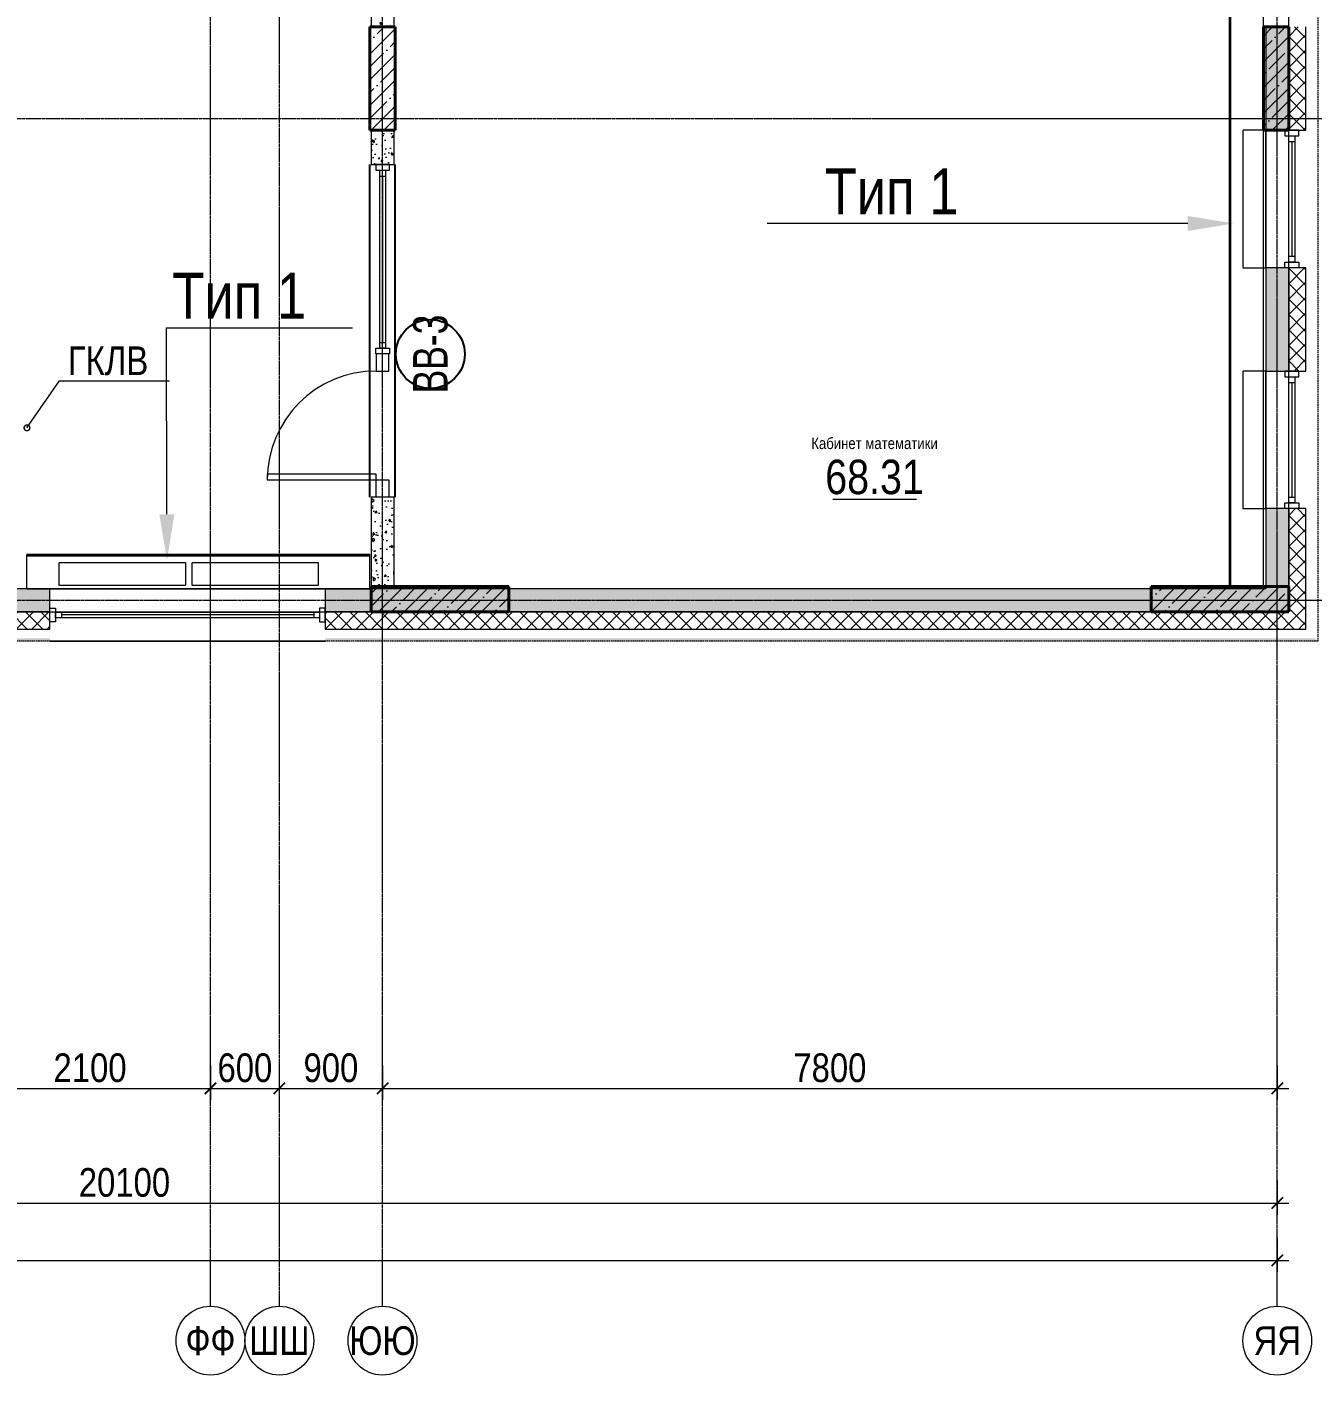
# Model space of a CAD drawing. Header units: millimetres. Extents: x -65509 to 912790, y 446 to 713294.
# Drawn here: x 245895 to 257098, y 120520 to 132275 of the extents above; entities that cross this region are included whole.
import ezdxf
from ezdxf import colors
from ezdxf.entities.mleader import LeaderData, LeaderLine
from ezdxf.enums import TextEntityAlignment as Align
from ezdxf.math import Vec2, Vec3

# ---------------------------------------------------------------- set-up
doc = ezdxf.new("R2010")
doc.units = ezdxf.units.MM
for name, pattern in [('CENTER2', [28.575, 19.05, -3.175, 3.175, -3.175]), ('DASHED', [19.05, 12.7, -6.35]), ('HIDDEN2', [4.7625, 3.175, -1.5875])]:
    doc.linetypes.add(name, pattern=pattern)
doc.layers.get('Defpoints').update_dxf_attribs({"color": 250})
for name, color, linetype, lineweight in [('A-AREA', 250, 'Continuous', 15), ('A-Wall_Материал_Газоблок_Контур', 250, 'Continuous', 0), ('АР_Витраж', 250, 'Continuous', 13), ('АР_Витраж марка', 250, 'Continuous', 9), ('АР_Двери_витраж', 250, 'Continuous', 9), ('АР_Колонны', 250, 'Continuous', 30), ('АР_Окна', 250, 'Continuous', 5), ('АР_площадь пом', 250, 'Continuous', 5), ('АР_Стены ЖБ', 250, 'Continuous', 35), ('АР_Стены ПЕНОблок', 250, 'Continuous', 20), ('АР_Утеплитель', 250, 'Continuous', 0), ('АР_Штриховка', 250, 'Continuous', 0), ('КМ_Фахверки', 250, 'Continuous', 25), ('Размеры зашивки ГКЛ', 250, 'Continuous', 0), ('РД_Оси_100', 250, 'Continuous', 0), ('РД_Оси_размер', 250, 'Continuous', 0), ('РД_проем_инж перемыч_фахверк', 250, 'Continuous', 18)]:
    doc.layers.add(name, color=color, linetype=linetype, lineweight=lineweight)
doc.layers.add('АР_Делит', color=250, linetype='Continuous', lineweight=0, plot=False)
doc.layers.add('РД_Проем', color=250, linetype='Continuous', lineweight=0, plot=False)
doc.layers.add('АР_Отопительные приборы', color=1, linetype='HIDDEN2', lineweight=0, true_color=0xff0000)
doc.layers.add('Зашивка радиаторов тип 1 (фанера и МДФ)', color=7, linetype='Continuous', lineweight=0, true_color=0x000085)
doc.layers.add('РД_Витраж_вн', color=250, linetype='Continuous')
doc.styles.add('Arial_09', font='ARIALN.TTF', dxfattribs={"width": 0.9})
doc.styles.add('style1', font='ARIALN.TTF')
doc.styles.add('ккк', font='isocpeur.ttf', dxfattribs={"width": 0.85, "oblique": 15})
doc.dimstyles.new('Dim100_ареал', dxfattribs={"dimscale": 100, "dimtxt": 2.5, "dimasz": 1, "dimexe": 1, "dimexo": 1, "dimgap": 0.5, "dimtad": 1, "dimzin": 12, "dimdsep": 46, "dimtxsty": 'style1', "dimblk": 'ARCHTICK', "dimcen": 1, "dimdle": 1, "dimclrd": 256, "dimclre": 256, "dimaunit": 1, "dimadec": 0, "dimazin": 3, "dimtfac": 1, "dimtmove": 1, "dimatfit": 3, "dimldrblk": 'OPEN30', "dimfxl": 4, "dimfxlon": 1, "dimtolj": 1, "dimtzin": 0, "dimlwd": 9, "dimlwe": 9, "dimarcsym": 0})
pattern_1 = [(45, (142195.16, 127275.07), (-112.2532, 112.2532), []), (45, (142307.41, 127275.07), (-112.2532, 112.2532), [198.4375, -39.6875, 0, -39.6875])]

# ---------------------------------------------------------------- blocks, each defined once
blk = doc.blocks.new('A-iden')
at = {"linetype": 'Continuous', "lineweight": 5}
blk.add_circle((0, -4), 3, dxfattribs=at)
at = {"color": 0, "linetype": 'Continuous', "lineweight": 20, "style": 'ккк', "width": 0.85}
blk.add_attdef('ID', text='', height=8, dxfattribs=at).set_placement((0.31, -3.85), align=Align.MIDDLE_CENTER)
blk = doc.blocks.new('_ArchTick')
at = {"color": 0, "linetype": 'ByBlock', "const_width": 0.15}
blk.add_lwpolyline([(-0.5, -0.5), (0.5, 0.5)], dxfattribs=at)
blk = doc.blocks.new('*D329')
at = {"layer": 'Defpoints', "color": 0, "transparency": 16777216}
for p in [(103200, -3255), (105300, -3255), (105300, -4255)]:
    blk.add_point(p, dxfattribs=at)
at = {"layer": 'РД_Оси_размер', "color": 0, "lineweight": 5, "transparency": 16777216}
for p, q in [((103200, -4055), (103200, -4355)), ((105300, -4055), (105300, -4355)), ((103100, -4255), (105400, -4255))]:
    blk.add_line(p, q, dxfattribs=at)
at = {"layer": 'РД_Оси_размер', "color": 0, "lineweight": 5, "transparency": 16777216, "xscale": 100, "yscale": 100, "zscale": 100, "rotation": 180}
blk.add_blockref('_ArchTick', (103200, -4255), dxfattribs=at)
at = {"layer": 'РД_Оси_размер', "color": 0, "lineweight": 5, "transparency": 16777216, "xscale": 100, "yscale": 100, "zscale": 100}
blk.add_blockref('_ArchTick', (105300, -4255), dxfattribs=at)
at = {"layer": 'РД_Оси_размер', "color": 0, "transparency": 16777216, "insert": (104250, -4077), "char_height": 250, "attachment_point": 5, "style": 'style1'}
blk.add_mtext('\\A1;2100', dxfattribs=at)
blk = doc.blocks.new('_Open30')
at = {"color": 0, "linetype": 'ByBlock', "lineweight": -2}
for p, q in [((-1, 0.27), (0, 0)), ((0, 0), (-1, -0.27)), ((0, 0), (-1, 0))]:
    blk.add_line(p, q, dxfattribs=at)
blk = doc.blocks.new('*D330')
at = {"layer": 'Defpoints', "color": 0, "transparency": 16777216}
for p in [(105300, -3255), (105900, -3255), (105900, -4255)]:
    blk.add_point(p, dxfattribs=at)
at = {"layer": 'РД_Оси_размер', "color": 0, "lineweight": 5, "transparency": 16777216}
for p, q in [((105300, -4055), (105300, -4355)), ((105900, -4055), (105900, -4355)), ((105200, -4255), (106000, -4255))]:
    blk.add_line(p, q, dxfattribs=at)
at = {"layer": 'РД_Оси_размер', "color": 0, "lineweight": 5, "transparency": 16777216, "xscale": 100, "yscale": 100, "zscale": 100, "rotation": 180}
blk.add_blockref('_ArchTick', (105300, -4255), dxfattribs=at)
at = {"layer": 'РД_Оси_размер', "color": 0, "lineweight": 5, "transparency": 16777216, "xscale": 100, "yscale": 100, "zscale": 100}
blk.add_blockref('_ArchTick', (105900, -4255), dxfattribs=at)
at = {"layer": 'РД_Оси_размер', "color": 0, "transparency": 16777216, "insert": (105600, -4077), "char_height": 250, "attachment_point": 5, "style": 'style1'}
blk.add_mtext('\\A1;600', dxfattribs=at)
blk = doc.blocks.new('*D331')
at = {"layer": 'Defpoints', "color": 0, "transparency": 16777216}
for p in [(105900, -3255), (106800, -3255), (106800, -4255)]:
    blk.add_point(p, dxfattribs=at)
at = {"layer": 'РД_Оси_размер', "color": 0, "lineweight": 5, "transparency": 16777216}
for p, q in [((105900, -4055), (105900, -4355)), ((106800, -4055), (106800, -4355)), ((105800, -4255), (106900, -4255))]:
    blk.add_line(p, q, dxfattribs=at)
at = {"layer": 'РД_Оси_размер', "color": 0, "lineweight": 5, "transparency": 16777216, "xscale": 100, "yscale": 100, "zscale": 100, "rotation": 180}
blk.add_blockref('_ArchTick', (105900, -4255), dxfattribs=at)
at = {"layer": 'РД_Оси_размер', "color": 0, "lineweight": 5, "transparency": 16777216, "xscale": 100, "yscale": 100, "zscale": 100}
blk.add_blockref('_ArchTick', (106800, -4255), dxfattribs=at)
at = {"layer": 'РД_Оси_размер', "color": 0, "transparency": 16777216, "insert": (106350, -4077), "char_height": 250, "attachment_point": 5, "style": 'style1'}
blk.add_mtext('\\A1;900', dxfattribs=at)
blk = doc.blocks.new('*D332')
at = {"layer": 'Defpoints', "color": 0, "transparency": 16777216}
for p in [(106800, -3255), (114600, -3255), (114600, -4255)]:
    blk.add_point(p, dxfattribs=at)
at = {"layer": 'РД_Оси_размер', "color": 0, "lineweight": 5, "transparency": 16777216}
for p, q in [((106800, -4055), (106800, -4355)), ((114600, -4055), (114600, -4355)), ((106700, -4255), (114700, -4255))]:
    blk.add_line(p, q, dxfattribs=at)
at = {"layer": 'РД_Оси_размер', "color": 0, "lineweight": 5, "transparency": 16777216, "xscale": 100, "yscale": 100, "zscale": 100, "rotation": 180}
blk.add_blockref('_ArchTick', (106800, -4255), dxfattribs=at)
at = {"layer": 'РД_Оси_размер', "color": 0, "lineweight": 5, "transparency": 16777216, "xscale": 100, "yscale": 100, "zscale": 100}
blk.add_blockref('_ArchTick', (114600, -4255), dxfattribs=at)
at = {"layer": 'РД_Оси_размер', "color": 0, "transparency": 16777216, "insert": (110700, -4077), "char_height": 250, "attachment_point": 5, "style": 'style1'}
blk.add_mtext('\\A1;7800', dxfattribs=at)
blk = doc.blocks.new('*D204')
at = {"layer": 'Defpoints', "color": 0, "transparency": 16777216}
for p in [(0, -3255), (114600, -3255), (114600, -5755)]:
    blk.add_point(p, dxfattribs=at)
at = {"layer": 'РД_Оси_размер', "color": 0, "lineweight": 5, "transparency": 16777216}
for p, q in [((0, -5555), (0, -5855)), ((114600, -5555), (114600, -5855)), ((-100, -5755), (114700, -5755))]:
    blk.add_line(p, q, dxfattribs=at)
at = {"layer": 'РД_Оси_размер', "color": 0, "lineweight": 5, "transparency": 16777216, "xscale": 100, "yscale": 100, "zscale": 100, "rotation": 180}
blk.add_blockref('_ArchTick', (0, -5755), dxfattribs=at)
at = {"layer": 'РД_Оси_размер', "color": 0, "lineweight": 5, "transparency": 16777216, "xscale": 100, "yscale": 100, "zscale": 100}
blk.add_blockref('_ArchTick', (114600, -5755), dxfattribs=at)
at = {"layer": 'РД_Оси_размер', "color": 0, "transparency": 16777216, "insert": (57300, -5577), "char_height": 250, "attachment_point": 5, "style": 'style1'}
blk.add_mtext('\\A1;114600', dxfattribs=at)
blk = doc.blocks.new('*D242')
at = {"layer": 'Defpoints', "color": 0, "transparency": 16777216}
for p in [(94500, -3255), (114600, -3255), (114600, -5255)]:
    blk.add_point(p, dxfattribs=at)
at = {"layer": 'РД_Оси_размер', "color": 0, "lineweight": 5, "transparency": 16777216}
for p, q in [((94500, -5055), (94500, -5355)), ((114600, -5055), (114600, -5355)), ((94400, -5255), (114700, -5255))]:
    blk.add_line(p, q, dxfattribs=at)
at = {"layer": 'РД_Оси_размер', "color": 0, "lineweight": 5, "transparency": 16777216, "xscale": 100, "yscale": 100, "zscale": 100, "rotation": 180}
blk.add_blockref('_ArchTick', (94500, -5255), dxfattribs=at)
at = {"layer": 'РД_Оси_размер', "color": 0, "lineweight": 5, "transparency": 16777216, "xscale": 100, "yscale": 100, "zscale": 100}
blk.add_blockref('_ArchTick', (114600, -5255), dxfattribs=at)
at = {"layer": 'РД_Оси_размер', "color": 0, "transparency": 16777216, "insert": (104550, -5077), "char_height": 250, "attachment_point": 5, "style": 'style1'}
blk.add_mtext('\\A1;20100', dxfattribs=at)
blk = doc.blocks.new('_DotSmall')
at = {"color": 0, "linetype": 'ByBlock', "const_width": 0.5}
blk.add_lwpolyline([(-0.0625, 0, 1), (0.0625, 0, 1)], format="xyb", close=True, dxfattribs=at)
blk = doc.blocks.new('MOK-МаркаПомещения1')
at = {"layer": 'A-AREA', "color": 0}
blk.add_line((-3.65, -1.94), (3.65, -1.94), dxfattribs=at)
at = {"layer": 'A-AREA', "color": 0, "style": 'style1'}
blk.add_attdef('АР-ПОМЕЩЕНИЕ:ПЛОЩАДЬ', text='', height=3, dxfattribs=at).set_placement((0, 0), align=Align.MIDDLE)
at = {"layer": 'Defpoints', "style": 'style1', "flags": 8}
blk.add_attdef('АР-ПОМЕЩЕНИЕ:НАИМЕНОВАНИЕ', text='', height=1, dxfattribs=at).set_placement((0, 2.96), align=Align.MIDDLE)
blk = doc.blocks.new('МаркаВитража1')
at = {"layer": 'Defpoints'}
blk.add_circle((0, 0), 3, dxfattribs=at)
at = {"color": 0, "linetype": 'ByBlock', "lineweight": -2, "style": 'Arial_09', "width": 0.9}
blk.add_attdef('АР-ОКНО:НАИМЕНОВАНИЕ', text='', height=3, dxfattribs=at).set_placement((0, 0), align=Align.MIDDLE)
blk = doc.blocks.new('СОШ_2200_АР_ОСИ_М100_28.05.24')
at = {"layer": 'АР_Делит', "color": 5, "linetype": 'DASHED'}
blk.add_lwpolyline([(114955, 135155), (114955, -355), (93595.036, -355), (93595.036, 13855), (94145, 13855), (94145, 68320), (66055, 68320), (66055, 13857.73), (83455, 13857.73), (83455, -355), (45245, -355), (45245, 13145), (44695, 13145), (44695, 26755), (45245, 26755), (45245, 68320), (20455, 68320), (20455, 26755), (27955, 26755), (27955, 13145), (-355, 13145), (-355, 100855), (37145, 100855), (37145, 129155)], dxfattribs=at)
at = {"layer": 'РД_Оси_100', "linetype": 'CENTER2'}
for p, q in [((114600, -6155), (114600, 139938.679)), ((119910, 4200), (94200, 4200)), ((119910, 0), (94200, 0))]:
    blk.add_line(p, q, dxfattribs=at)
for points in [[(105300, -6155), (105300, 139938.679)], [(105900, 139938.679), (105900, -6155)], [(106800, -6155), (106800, 139938.679)]]:
    blk.add_lwpolyline(points, dxfattribs=at)
at = {"layer": 'РД_Оси_100', "color": 0}
ref = blk.add_blockref('A-iden', (105300, -6054.999), dxfattribs=dict(at, xscale=100, yscale=100, zscale=100))
ref.add_attrib('ID', 'ФФ', dxfattribs={"layer": '0', "linetype": 'Continuous', "height": 250, "style": 'style1'}).set_placement((105300, -6454.999), align=Align.MIDDLE)
ref = blk.add_blockref('A-iden', (105900.734, -6054.999), dxfattribs=dict(at, xscale=100, yscale=100, zscale=100))
ref.add_attrib('ID', 'ШШ', dxfattribs={"layer": '0', "linetype": 'Continuous', "height": 250, "style": 'style1'}).set_placement((105900.734, -6454.999), align=Align.MIDDLE)
ref = blk.add_blockref('A-iden', (106799.266, -6054.999), dxfattribs=dict(at, xscale=100, yscale=100, zscale=100))
ref.add_attrib('ID', 'ЮЮ', dxfattribs={"layer": '0', "linetype": 'Continuous', "height": 250, "style": 'style1'}).set_placement((106799.266, -6454.999), align=Align.MIDDLE)
ref = blk.add_blockref('A-iden', (114600, -6054.999), dxfattribs=dict(at, xscale=100, yscale=100, zscale=100))
ref.add_attrib('ID', 'ЯЯ', dxfattribs={"layer": '0', "linetype": 'Continuous', "height": 250, "style": 'style1'}).set_placement((114600, -6454.999), align=Align.MIDDLE)
at = {"layer": 'РД_Оси_размер'}
for base, p1, p2, picture, middle in [((114600, -5755), (0, -3255), (114600, -3255), '*D204', (57300, -5577.357)), ((114600, -5255), (94500, -3255), (114600, -3255), '*D242', (104550, -5077.357)), ((105300, -4255), (103200, -3255), (105300, -3255), '*D329', (104250, -4077.357)), ((105900, -4255), (105300, -3255), (105900, -3255), '*D330', (105600, -4077.357)), ((106800, -4255), (105900, -3255), (106800, -3255), '*D331', (106350, -4077.357)), ((114600, -4255), (106800, -3255), (114600, -3255), '*D332', (110700, -4077.357))]:
    dim = blk.add_linear_dim(base=base, p1=p1, p2=p2, dimstyle='Dim100_ареал', dxfattribs=at)
    dim.commit()
    dim.dimension.update_dxf_attribs({"geometry": picture, "text_midpoint": middle})

msp = doc.modelspace()

# ---------------------------------------------------------------- hatches: boundary and pattern name
at = {"layer": 'АР_Штриховка', "linetype": 'Continuous', "lineweight": 0}
h = msp.add_hatch(dxfattribs=at)
h.set_pattern_fill('AR-CONC', color=256, angle=-360, style=0)
h.set_pattern_definition([(50, (142195.16, 127275.07), (182.18467, -15.93909), [19.05, -209.55]), (355, (142195.16, 127275.07), (-35.24342, 191.05685), [15.24, -167.64058]), (100.45144, (142210.34, 127273.74), (146.94125, 175.11775), [16.19, -178.09024]), (46.1842, (142195.16, 127325.87), (271.07904, -42.04233), [28.575, -314.325]), (96.63556, (142217.75, 127322.37), (237.40413, 247.4261), [24.285, -267.1356]), (351.18415, (142195.16, 127325.87), (237.40413, 247.4261), [22.85997, -251.45973]), (21, (142220.56, 127313.17), (151.6144, -102.2652), [19.05, -209.55]), (326, (142220.56, 127313.17), (61.80203, 184.18797), [15.24, -167.64]), (71.45145, (142233.2, 127304.65), (213.41642, 81.92277), [16.19, -178.08994]), (37.5, (142195.16, 127275.07), (3.088603, 84.55504), [0, -165.608, 0, -170.18, 0, -168.275]), (7.5, (142195.16, 127275.07), (66.81966, 100.180575), [0, -97.028, 0, -161.798, 0, -64.135]), (327.5, (142138.515, 127275.07), (135.590595, -5.728744), [0, -63.5, 0, -198.12, 0, -262.89]), (317.5, (142113.12, 127275.07), (148.12918, 25.42649), [0, -82.55, 0, -131.572, 0, -186.69])])
h.paths.add_polyline_path([(256895.157, 164375.073), (256695.157, 164375.073), (256695.157, 163575.073), (256895.157, 163575.073)], flags=0)
h.paths.add_polyline_path([(256895.157, 160275.073), (256695.157, 160275.073), (256695.157, 159375.073), (256895.157, 159375.073)], flags=0)
h.paths.add_polyline_path([(256895.157, 158175.073), (256695.157, 158175.073), (256695.157, 157275.073), (256895.157, 157275.073)], flags=0)
h.paths.add_polyline_path([(256895.157, 156075.073), (256695.157, 156075.073), (256695.157, 154275.073), (256895.157, 154275.073)], flags=0)
h.paths.add_polyline_path([(256895.157, 150975.073), (256695.157, 150975.073), (256695.157, 150075.073), (256895.157, 150075.073)], flags=0)
h.paths.add_polyline_path([(256895.157, 148875.073), (256695.157, 148875.073), (256695.157, 147975.073), (256895.157, 147975.073)], flags=0)
h.paths.add_polyline_path([(256895.157, 146775.073), (256695.157, 146775.073), (256695.157, 144975.073), (256895.157, 144975.073)], flags=0)
h.paths.add_polyline_path([(256895.157, 141675.073), (256695.157, 141675.073), (256695.157, 140775.073), (256895.157, 140775.073)], flags=0)
h.paths.add_polyline_path([(256895.157, 139575.073), (256695.157, 139575.073), (256695.157, 138675.073), (256895.157, 138675.073)], flags=0)
h.paths.add_polyline_path([(256895.157, 137475.073), (256695.157, 137475.073), (256695.157, 135575.073), (256895.157, 135575.073)], flags=0)
h.paths.add_polyline_path([(256895.157, 132275.073), (256695.157, 132275.073), (256695.157, 131375.073), (256895.157, 131375.073)], flags=0)
h.paths.add_polyline_path([(256895.157, 130175.073), (256695.157, 130175.073), (256695.157, 129275.073), (256895.157, 129275.073)], flags=0)
h.paths.add_polyline_path([(256895.157, 128075.073), (256695.157, 128075.073), (256695.157, 127375.073), (256895.157, 127175.073)], flags=0)
h = msp.add_hatch(dxfattribs=at)
h.set_pattern_fill('ANSI37', color=256, scale=30, angle=-360, style=0)
h.set_pattern_definition([(45, (142195.16, 127275.07), (-67.35192, 67.35192), []), (135, (142195.16, 127275.07), (-67.35192, -67.35192), [])])
h.paths.add_polyline_path([(257045.157, 164375.073), (256895.157, 164375.073), (256895.157, 163575.073), (257045.157, 163575.073)], flags=0)
h.paths.add_polyline_path([(257045.157, 160275.073), (256895.157, 160275.073), (256895.157, 159375.073), (257045.157, 159375.073)], flags=0)
h.paths.add_polyline_path([(257045.157, 158175.073), (256895.157, 158175.073), (256895.157, 157275.073), (257045.157, 157275.073)], flags=0)
h.paths.add_polyline_path([(257045.157, 156075.073), (256895.157, 156075.073), (256895.157, 154275.073), (257045.157, 154275.073)], flags=0)
h.paths.add_polyline_path([(257045.157, 150975.073), (256895.157, 150975.073), (256895.157, 150075.073), (257045.157, 150075.073)], flags=0)
h.paths.add_polyline_path([(257045.157, 148875.073), (256895.157, 148875.073), (256895.157, 147975.073), (257045.157, 147975.073)], flags=0)
h.paths.add_polyline_path([(257045.157, 146775.073), (256895.157, 146775.073), (256895.157, 144975.073), (257045.157, 144975.073)], flags=0)
h.paths.add_polyline_path([(257045.157, 141675.073), (256895.157, 141675.073), (256895.157, 140775.073), (257045.157, 140775.073)], flags=0)
h.paths.add_polyline_path([(257045.157, 139575.073), (256895.157, 139575.073), (256895.157, 138675.073), (257045.157, 138675.073)], flags=0)
h.paths.add_polyline_path([(257045.157, 137475.073), (256895.157, 137475.073), (256895.157, 135575.073), (257045.157, 135575.073)], flags=0)
h.paths.add_polyline_path([(257045.157, 132275.073), (256895.157, 132275.073), (256895.157, 131375.073), (257045.157, 131375.073)], flags=0)
h.paths.add_polyline_path([(257045.157, 130175.073), (256895.157, 130175.073), (256895.157, 129275.073), (257045.157, 129275.073)], flags=0)
h.paths.add_polyline_path([(257045.157, 128075.073), (256895.157, 128075.073), (256895.157, 127175.073), (257045.157, 127025.073)], flags=0)
h = msp.add_hatch(dxfattribs=at)
h.set_pattern_fill('AR-CONC', color=256, angle=-315, style=0)
h.set_pattern_definition([(95, (142195.16, 127275.07), (140.09465, 117.55338), [19.05, -209.55]), (40, (142195.16, 127275.07), (-160.01845, 110.17673), [15.24, -167.6406]), (145.45144, (142206.83, 127284.87), (-19.9238, 227.7301), [16.19, -178.09024]), (91.1842, (142159.24, 127311), (221.41024, 161.9534), [28.575, -314.325]), (141.63556, (142177.7, 127324.5), (-7.0866, 342.82676), [24.285, -267.1356]), (36.18415, (142159.24, 127311), (-7.0866, 342.8268), [22.86, -251.4597]), (66, (142186.18, 127319.97), (179.51998, 34.89515), [19.05, -209.55]), (11, (142186.18, 127319.97), (-86.53993, 173.9412), [15.24, -167.64]), (116.45145, (142201.14, 127322.88), (92.98005, 208.83634), [16.19, -178.08994]), (82.5, (142195.16, 127275.07), (-57.60547, 61.973414), [0, -165.608, 0, -170.18, 0, -168.275]), (52.5, (142195.16, 127275.07), (-23.58973, 118.087), [0, -97.028, 0, -161.798, 0, -64.135]), (12.5, (142155.105, 127235.02), (99.927863, 91.826196), [0, -63.5, 0, -198.12, 0, -262.89]), (2.5, (142137.14, 127217.06), (86.7639, 122.72239), [0, -82.55, 0, -131.572, 0, -186.69])])
h.paths.add_polyline_path([(249095.157, 135975.073), (248895.157, 135975.073), (248895.157, 132275.073), (249095.157, 132275.073)], flags=0)
at = {"layer": 'АР_Штриховка', "linetype": 'Continuous', "lineweight": 5}
h = msp.add_hatch(dxfattribs=at)
h.set_pattern_fill('ANSI35', color=256, scale=25, style=0)
h.set_pattern_definition(pattern_1)
h.paths.add_polyline_path([(249105.157, 132275.073), (248885.157, 132275.073), (248885.157, 131375.073), (249105.157, 131375.073)], flags=0)
h = msp.add_hatch(dxfattribs=at)
h.set_pattern_fill('ANSI35', color=256, scale=25, style=0)
h.set_pattern_definition(pattern_1)
h.paths.add_polyline_path([(256895.157, 132275.073), (256675.157, 132275.073), (256675.157, 131375.073), (256895.157, 131375.073)], flags=0)
at = {"layer": 'АР_Штриховка', "linetype": 'Continuous', "lineweight": 0}
h = msp.add_hatch(dxfattribs=at)
h.set_pattern_fill('AR-CONC', color=256, angle=-315, style=0)
h.set_pattern_definition([(95, (142195.16, 127275.07), (140.09465, 117.55338), [19.05, -209.55]), (40, (142195.16, 127275.07), (-160.01845, 110.17673), [15.24, -167.6406]), (145.45144, (142206.83, 127284.87), (-19.9238, 227.7301), [16.19, -178.09024]), (91.1842, (142159.24, 127311), (221.41024, 161.9534), [28.575, -314.325]), (141.63556, (142177.7, 127324.5), (-7.0866, 342.82676), [24.285, -267.1356]), (36.18415, (142159.24, 127311), (-7.0866, 342.8268), [22.86, -251.4597]), (66, (142186.18, 127319.97), (179.51998, 34.89515), [19.05, -209.55]), (11, (142186.18, 127319.97), (-86.53993, 173.9412), [15.24, -167.64]), (116.45145, (142201.14, 127322.88), (92.98005, 208.83634), [16.19, -178.08994]), (82.5, (142195.16, 127275.07), (-57.60547, 61.973414), [0, -165.608, 0, -170.18, 0, -168.275]), (52.5, (142195.16, 127275.07), (-23.58973, 118.087), [0, -97.028, 0, -161.798, 0, -64.135]), (12.5, (142155.105, 127235.02), (99.927863, 91.826196), [0, -63.5, 0, -198.12, 0, -262.89]), (2.5, (142137.14, 127217.06), (86.7639, 122.72239), [0, -82.55, 0, -131.572, 0, -186.69])])
h.paths.add_polyline_path([(249095.157, 131375.073), (248895.157, 131375.073), (248895.157, 131075.073), (249095.157, 131075.073)], flags=0)
h.paths.add_polyline_path([(249095.157, 128175.073), (248895.157, 128175.073), (248895.157, 127395.073), (249095.157, 127395.073)], flags=0)
h = msp.add_hatch(dxfattribs=at)
h.set_pattern_fill('AR-CONC', color=256, style=0)
h.set_pattern_definition([(50, (142195.16, 127275.07), (182.18467, -15.93909), [19.05, -209.55]), (355, (142195.16, 127275.07), (-35.24342, 191.05685), [15.24, -167.64058]), (100.45144, (142210.34, 127273.74), (146.94125, 175.11775), [16.19, -178.09024]), (46.1842, (142195.16, 127325.87), (271.07904, -42.04233), [28.575, -314.325]), (96.63556, (142217.75, 127322.37), (237.40413, 247.4261), [24.285, -267.1356]), (351.18415, (142195.16, 127325.87), (237.4041, 247.4261), [22.86, -251.4597]), (21, (142220.56, 127313.17), (151.6144, -102.2652), [19.05, -209.55]), (326, (142220.56, 127313.17), (61.80203, 184.18797), [15.24, -167.64]), (71.45145, (142233.2, 127304.65), (213.41642, 81.92277), [16.19, -178.08994]), (37.5, (142195.16, 127275.07), (3.088603, 84.55504), [0, -165.608, 0, -170.18, 0, -168.275]), (7.5, (142195.16, 127275.07), (66.81966, 100.180575), [0, -97.028, 0, -161.798, 0, -64.135]), (327.5, (142138.515, 127275.07), (135.590595, -5.728744), [0, -63.5, 0, -198.12, 0, -262.89]), (317.5, (142113.12, 127275.07), (148.12918, 25.42649), [0, -82.55, 0, -131.572, 0, -186.69])])
h.paths.add_polyline_path([(256895.157, 127175.073), (256695.157, 127375.073), (248495.157, 127375.073), (248495.157, 127175.073)], flags=0)
h.paths.add_polyline_path([(246095.157, 127175.073), (246095.157, 127375.073), (245495.157, 127375.073), (245495.157, 127175.073)], flags=0)
at = {"layer": 'АР_Штриховка', "linetype": 'Continuous', "lineweight": 5}
h = msp.add_hatch(dxfattribs=at)
h.set_pattern_fill('ANSI35', color=256, scale=25, style=0)
h.set_pattern_definition(pattern_1)
h.paths.add_polyline_path([(250095.157, 127175.073), (250095.157, 127395.073), (248895.157, 127395.073), (248895.157, 127175.073)], flags=0)
h = msp.add_hatch(dxfattribs=at)
h.set_pattern_fill('ANSI35', color=256, scale=25, style=0)
h.set_pattern_definition(pattern_1)
h.paths.add_polyline_path([(256895.157, 127175.073), (256895.157, 127395.073), (255695.157, 127395.073), (255695.157, 127175.073)], flags=0)
at = {"layer": 'АР_Штриховка', "linetype": 'Continuous', "lineweight": 0}
h = msp.add_hatch(dxfattribs=at)
h.set_pattern_fill('ANSI37', color=256, scale=30, style=0)
h.set_pattern_definition([(45, (142195.16, 127275.07), (-67.35192, 67.35192), []), (135, (142195.16, 127275.07), (-67.35192, -67.35192), [])])
h.paths.add_polyline_path([(257045.157, 127025.073), (256895.157, 127175.073), (248495.157, 127175.073), (248495.157, 127025.073)], flags=0)
h.paths.add_polyline_path([(246095.157, 127025.073), (246095.157, 127175.073), (245495.157, 127175.073), (245495.157, 127025.073)], flags=0)
h = msp.add_hatch(dxfattribs=at)
h.set_pattern_fill('_U', color=256, style=0, pattern_type=0)
h.set_pattern_definition([(360, (142195.1574, 127275.0729), (-2e-16, 1), [])])
h.paths.add_polyline_path([(257150.157, 126920.073), (257125.157, 126945.073), (248495.157, 126945.073), (248495.157, 126920.073)], flags=0)
h.paths.add_polyline_path([(246095.157, 126920.073), (246095.157, 126945.073), (245495.157, 126945.073), (245495.157, 126920.073)], flags=0)

# ---------------------------------------------------------------- linework, layer by layer
at = {"layer": 'A-Wall_Материал_Газоблок_Контур', "linetype": 'Continuous', "lineweight": 0}
for p, q in [((256695.157, 131375.073), (256695.157, 130175.073)), ((256695.157, 129275.073), (256695.157, 128075.073)), ((248495.157, 127375.073), (246095.157, 127375.073)), ((246095.157, 126920.073), (248495.157, 126920.073))]:
    msp.add_line(p, q, dxfattribs=at)
at = {"layer": 'АР_Витраж', "linetype": 'Continuous', "lineweight": 5}
for p, q in [((248885.157, 131075.073), (248885.157, 129425.073)), ((249105.157, 131075.073), (249105.157, 129425.073))]:
    msp.add_line(p, q, dxfattribs=at)
at = {"layer": 'АР_Витраж', "linetype": 'Continuous', "lineweight": 13}
for p, q in [((248970.157, 130975.073), (249020.157, 130975.073)), ((248995.157, 130975.073), (248995.157, 129525.073)), ((248970.157, 129525.073), (249020.157, 129525.073))]:
    msp.add_line(p, q, dxfattribs=at)
for points in [[(249055.157, 131025.073), (249055.157, 131075.073), (248935.157, 131075.073), (248935.157, 131025.073)], [(248970.157, 131025.073), (249020.157, 131025.073), (249020.157, 129475.073), (248970.157, 129475.073)], [(249055.157, 129475.073), (249055.157, 129425.073), (248935.157, 129425.073), (248935.157, 129475.073)]]:
    msp.add_lwpolyline(points, close=True, dxfattribs=at)
at = {"layer": 'АР_Двери_витраж', "linetype": 'Continuous', "lineweight": 9}
for points in [[(249050.157, 129275.073), (249050.157, 129425.073), (248940.157, 129425.073), (248940.157, 129275.073)], [(248940.157, 128325.073), (248940.157, 128375.073), (247990.157, 128375.073), (247990.157, 128325.073)], [(249050.157, 128325.073), (249050.157, 128175.073), (248940.157, 128175.073), (248940.157, 128325.073)]]:
    msp.add_lwpolyline(points, close=True, dxfattribs=at)
msp.add_arc((248940.157, 128325.073), 950, 90, 180, dxfattribs=at)
at = {"layer": 'АР_Колонны', "linetype": 'HIDDEN2', "lineweight": 25}
for p, q in [((248885.157, 132275.073), (249105.157, 132275.073)), ((248885.157, 131375.073), (248885.157, 132275.073)), ((249105.157, 132275.073), (249105.157, 131375.073)), ((256675.157, 132275.073), (256895.157, 132275.073)), ((256675.157, 131375.073), (256675.157, 132275.073)), ((256895.157, 132275.073), (256895.157, 131375.073)), ((249105.157, 131375.073), (248885.157, 131375.073)), ((256895.157, 131375.073), (256675.157, 131375.073)), ((248895.157, 127395.073), (250095.157, 127395.073)), ((248895.157, 127175.073), (248895.157, 127395.073)), ((250095.157, 127395.073), (250095.157, 127175.073)), ((255695.157, 127395.073), (256895.157, 127395.073)), ((255695.157, 127175.073), (255695.157, 127395.073)), ((256895.157, 127395.073), (256895.157, 127175.073)), ((250095.157, 127175.073), (248895.157, 127175.073)), ((256895.157, 127175.073), (255695.157, 127175.073))]:
    msp.add_line(p, q, dxfattribs=at)
at = {"layer": 'АР_Колонны', "linetype": 'Continuous', "lineweight": 35}
for p, q in [((248885.157, 131375.073), (248885.157, 132275.073)), ((248885.157, 132275.073), (249105.157, 132275.073)), ((249105.157, 131375.073), (249105.157, 132275.073)), ((256675.157, 131375.073), (256675.157, 132275.073)), ((256675.157, 132275.073), (256895.157, 132275.073)), ((256895.157, 131375.073), (256895.157, 132275.073)), ((248885.157, 131375.073), (249105.157, 131375.073)), ((256675.157, 131375.073), (256895.157, 131375.073)), ((248895.157, 127175.073), (248895.157, 127395.073)), ((248895.157, 127395.073), (250095.157, 127395.073)), ((250095.157, 127175.073), (250095.157, 127395.073)), ((255695.157, 127175.073), (255695.157, 127395.073)), ((255695.157, 127395.073), (256895.157, 127395.073)), ((256895.157, 127175.073), (256895.157, 127395.073)), ((248895.157, 127175.073), (250095.157, 127175.073)), ((255695.157, 127175.073), (256895.157, 127175.073))]:
    msp.add_line(p, q, dxfattribs=at)
at = {"layer": 'АР_Окна', "linetype": 'Continuous', "lineweight": 5}
for p, q in [((256695.157, 131375.073), (256695.157, 130175.073)), ((256897.657, 131275.073), (256947.657, 131275.073)), ((256922.657, 131275.073), (256922.657, 130275.073)), ((256897.657, 130275.073), (256947.657, 130275.073)), ((256695.157, 129275.073), (256695.157, 128075.073)), ((256897.657, 129175.073), (256947.657, 129175.073)), ((256922.657, 129175.073), (256922.657, 128175.073)), ((256897.657, 128175.073), (256947.657, 128175.073)), ((248495.157, 127375.073), (246095.157, 127375.073)), ((246195.157, 127172.573), (246195.157, 127122.573)), ((248395.157, 127147.573), (246195.157, 127147.573)), ((248395.157, 127172.573), (248395.157, 127122.573)), ((248495.157, 126920.073), (246095.157, 126920.073))]:
    msp.add_line(p, q, dxfattribs=at)
for points in [[(256982.657, 131325.073), (256982.657, 131375.073), (256862.657, 131375.073), (256862.657, 131325.073)], [(256897.657, 131325.073), (256947.657, 131325.073), (256947.657, 130225.073), (256897.657, 130225.073)], [(256982.657, 130225.073), (256982.657, 130175.073), (256862.657, 130175.073), (256862.657, 130225.073)], [(256982.657, 129225.073), (256982.657, 129275.073), (256862.657, 129275.073), (256862.657, 129225.073)], [(256897.657, 129225.073), (256947.657, 129225.073), (256947.657, 128125.073), (256897.657, 128125.073)], [(256982.657, 128125.073), (256982.657, 128075.073), (256862.657, 128075.073), (256862.657, 128125.073)], [(246145.157, 127087.573), (246095.157, 127087.573), (246095.157, 127207.573), (246145.157, 127207.573)], [(248445.157, 127087.573), (248495.157, 127087.573), (248495.157, 127207.573), (248445.157, 127207.573)], [(248445.157, 127172.573), (248445.157, 127122.573), (246145.157, 127122.573), (246145.157, 127172.573)]]:
    msp.add_lwpolyline(points, close=True, dxfattribs=at)
at = {"layer": 'АР_Отопительные приборы'}
for points in [[(256695.157, 131375.073), (256495.157, 131375.073), (256495.157, 130175.073), (256695.157, 130175.073)], [(256695.157, 129275.073), (256495.157, 129275.073), (256495.157, 128075.073), (256695.157, 128075.073)], [(246177.135, 127605.073), (247277.135, 127605.073), (247277.135, 127405.073), (246177.135, 127405.073)], [(247335.075, 127605.073), (248435.075, 127605.073), (248435.075, 127405.073), (247335.075, 127405.073)]]:
    msp.add_lwpolyline(points, close=True, dxfattribs=at)
at = {"layer": 'АР_Стены ЖБ', "linetype": 'Continuous', "lineweight": 40}
for p, q in [((249105.157, 132275.073), (248885.157, 132275.073)), ((248885.157, 132275.073), (248885.157, 131375.073)), ((249105.157, 131375.073), (249105.157, 132275.073)), ((256895.157, 132275.073), (256675.157, 132275.073)), ((256675.157, 132275.073), (256675.157, 131375.073)), ((256895.157, 131375.073), (256895.157, 132275.073)), ((248885.157, 131375.073), (249105.157, 131375.073)), ((256675.157, 131375.073), (256895.157, 131375.073)), ((250095.157, 127395.073), (248895.157, 127395.073)), ((248895.157, 127395.073), (248895.157, 127175.073)), ((250095.157, 127175.073), (250095.157, 127395.073)), ((256895.157, 127395.073), (255695.157, 127395.073)), ((255695.157, 127395.073), (255695.157, 127175.073)), ((256895.157, 127175.073), (256895.157, 127395.073)), ((248895.157, 127175.073), (250095.157, 127175.073)), ((255695.157, 127175.073), (256895.157, 127175.073))]:
    msp.add_line(p, q, dxfattribs=at)
at = {"layer": 'АР_Стены ПЕНОблок', "linetype": 'Continuous', "lineweight": 20}
for p, q in [((248895.157, 135975.073), (248895.157, 132275.073)), ((249095.157, 132275.073), (249095.157, 135975.073)), ((248895.157, 132275.073), (249095.157, 132275.073)), ((256695.157, 132275.073), (256695.157, 131375.073)), ((256895.157, 131375.073), (256895.157, 132275.073)), ((249095.157, 131375.073), (248895.157, 131375.073)), ((248895.157, 131375.073), (248895.157, 131075.073)), ((249095.157, 131075.073), (249095.157, 131375.073)), ((256695.157, 131375.073), (256895.157, 131375.073)), ((248895.157, 131075.073), (249095.157, 131075.073)), ((256895.157, 130175.073), (256695.157, 130175.073)), ((256695.157, 130175.073), (256695.157, 129275.073)), ((256895.157, 129275.073), (256895.157, 130175.073)), ((256695.157, 129275.073), (256895.157, 129275.073)), ((249095.157, 128175.073), (248895.157, 128175.073)), ((248895.157, 128175.073), (248895.157, 127395.073)), ((249095.157, 127395.073), (249095.157, 128175.073)), ((256895.157, 128075.073), (256695.157, 128075.073)), ((256695.157, 128075.073), (256695.157, 127375.073)), ((256895.157, 127175.073), (256895.157, 128075.073)), ((246095.157, 127375.073), (245495.157, 127375.073)), ((246095.157, 127175.073), (246095.157, 127375.073)), ((256695.157, 127375.073), (248495.157, 127375.073)), ((248495.157, 127375.073), (248495.157, 127175.073)), ((248895.157, 127395.073), (249095.157, 127395.073)), ((245495.157, 127175.073), (246095.157, 127175.073)), ((248495.157, 127175.073), (256895.157, 127175.073))]:
    msp.add_line(p, q, dxfattribs=at)
at = {"layer": 'АР_Утеплитель', "linetype": 'Continuous', "lineweight": 0}
for p, q in [((256895.157, 132275.073), (256895.157, 131375.073)), ((257045.157, 131375.073), (257045.157, 132275.073)), ((256895.157, 131375.073), (257045.157, 131375.073)), ((257045.157, 130175.073), (256895.157, 130175.073)), ((256895.157, 130175.073), (256895.157, 129275.073)), ((257045.157, 129275.073), (257045.157, 130175.073)), ((256895.157, 129275.073), (257045.157, 129275.073)), ((257045.157, 128075.073), (256895.157, 128075.073)), ((256895.157, 128075.073), (256895.157, 127175.073)), ((257045.157, 127025.073), (257045.157, 128075.073)), ((246095.157, 127175.073), (245495.157, 127175.073)), ((246095.157, 127025.073), (246095.157, 127175.073)), ((256895.157, 127175.073), (248495.157, 127175.073)), ((248495.157, 127175.073), (248495.157, 127025.073)), ((245495.157, 127025.073), (246095.157, 127025.073)), ((248495.157, 127025.073), (257045.157, 127025.073))]:
    msp.add_line(p, q, dxfattribs=at)
at = {"layer": 'Зашивка радиаторов тип 1 (фанера и МДФ)', "linetype": 'Continuous', "lineweight": 0}
for p, q in [((256375.156, 136475.073), (256375.157, 127395.073)), ((256387.656, 136475.073), (256387.657, 127395.073)), ((256387.657, 127395.073), (256387.656, 136475.073)), ((256675.157, 127395.073), (256675.156, 136475.073)), ((245895.157, 127375.073), (245895.157, 127675.073)), ((248884.464, 127675.073), (245895.157, 127675.073)), ((248884.464, 127662.573), (245895.157, 127662.573)), ((245895.157, 127662.573), (248884.464, 127662.573)), ((248884.464, 127375.073), (248884.464, 127675.073)), ((245895.157, 127375.073), (248884.464, 127375.073)), ((256375.157, 127395.073), (256387.657, 127395.073)), ((256387.657, 127395.073), (256675.157, 127395.073))]:
    msp.add_line(p, q, dxfattribs=at)
at = {"layer": 'КМ_Фахверки', "lineweight": 5}
msp.add_lwpolyline([(212895.157, 195850.073), (236595.157, 195849.49), (236595.157, 127175.073), (256895.157, 127175.073), (256895.126, 262175.073), (215195.161, 262175.073), (215195.161, 256175.073), (179595.157, 256175.073), (179595.157, 227875.073), (142095.157, 227875.073), (142095.157, 140675.073), (169895.157, 140675.073), (169895.157, 153775.073), (162395.157, 153775.073), (162395.157, 195850.073), (187695.157, 195850.073), (187695.157, 127175.073), (225395.157, 127175.073), (225395.157, 140875.073), (207995.156, 140875.08), (207995.156, 195850.073), (212896.745, 195850.073)], dxfattribs=at)
at = {"layer": 'РД_Витраж_вн', "linetype": 'Continuous', "lineweight": -3}
for p, q in [((248885.157, 128175.073), (248885.157, 131075.073)), ((249105.157, 128175.073), (249105.157, 131075.073))]:
    msp.add_line(p, q, dxfattribs=at)
at = {"layer": 'РД_Проем', "linetype": 'Continuous', "lineweight": 0}
for p, q in [((248885.157, 128175.073), (248885.157, 131075.073)), ((249105.157, 128175.073), (249105.157, 131075.073))]:
    msp.add_line(p, q, dxfattribs=at)
at = {"layer": 'РД_проем_инж перемыч_фахверк', "linetype": 'Continuous', "lineweight": 18}
for p, q in [((248885.157, 131075.073), (248885.157, 128175.073)), ((249105.157, 131075.073), (249105.157, 128175.073))]:
    msp.add_line(p, q, dxfattribs=at)

# ---------------------------------------------------------------- block references
at = {"layer": 'АР_Витраж марка', "linetype": 'Continuous', "lineweight": 9, "xscale": 100, "yscale": 100, "zscale": 100, "rotation": 89.99999999999999}
msp.add_blockref('МаркаВитража1', (249411.452, 129423.275), dxfattribs=at).add_auto_attribs({'АР-ОКНО:НАИМЕНОВАНИЕ': 'ВВ-3'})
at = {"layer": 'АР_площадь пом', "linetype": 'Continuous', "lineweight": 5}
ref = msp.add_blockref('MOK-МаркаПомещения1', (253284.406, 128351.565), dxfattribs=dict(at, xscale=100, yscale=100, zscale=100))
ref.add_attrib('АР-ПОМЕЩЕНИЕ:НАИМЕНОВАНИЕ', 'Кабинет математики', dxfattribs={"layer": 'Defpoints', "height": 100, "style": 'style1'}).set_placement((253284.406, 128647.127), align=Align.MIDDLE)
ref.add_attrib('АР-ПОМЕЩЕНИЕ:ПЛОЩАДЬ', '68.31', dxfattribs={"layer": 'A-AREA', "color": 0, "height": 300, "style": 'style1'}).set_placement((253284.406, 128351.565), align=Align.MIDDLE)
at = {"layer": 'РД_Оси_100'}
msp.add_blockref('СОШ_2200_АР_ОСИ_М100_28.05.24', (142195.157, 127275.073), dxfattribs=at)

# ---------------------------------------------------------------- leaders
at = {"layer": 'Размеры зашивки ГКЛ'}
ml = msp.add_multileader_mtext('Standard', dxfattribs=at)
ml.set_content('\\pxsm1;Тип 1 ', color=(0, 0, 138), style='style1')
ml.set_leader_properties(color=256, linetype='ByLayer', lineweight=9)
ml.build(insert=Vec2(0, 0))
ml.multileader.update_dxf_attribs({"has_dogleg": 0, "text_left_attachment_type": 6, "text_right_attachment_type": 6, "text_bottom_attachment_type": 10, "dogleg_length": 25, "arrow_head_size": 400})
ctx = ml.context
ctx.base_point, ctx.char_height, ctx.arrow_head_size, ctx.landing_gap_size, ctx.plane_origin = Vec3(252799.437, 130561.503), 400, 400, 50, Vec3(246985.574, 137532.068)
ctx.left_attachment, ctx.right_attachment, ctx.top_attachment = 6, 6, 10
notes = []
notes.append((ctx, [(1, (1, 1, 0), (253994.833, 130561.503), (-1, 0), 25, [(1, [(256414.449, 130561.503)], 0, [])])]))
ctx.mtext.insert, ctx.mtext.width, ctx.mtext.defined_height, ctx.mtext.line_spacing_factor, ctx.mtext.flow_direction = Vec3(252849.437, 131041.503), 1668.44707, 600, 0.3, 5
ml = msp.add_multileader_mtext('Standard', dxfattribs=at)
ml.set_content('\\pxsm1;Тип 1 ', color=(0, 0, 138), style='style1')
ml.set_leader_properties(color=256, linetype='ByLayer', lineweight=9)
ml.build(insert=Vec2(0, 0))
ml.multileader.update_dxf_attribs({"has_dogleg": 0, "text_left_attachment_type": 6, "text_right_attachment_type": 6, "text_bottom_attachment_type": 10, "dogleg_length": 25, "arrow_head_size": 400})
ctx = ml.context
ctx.base_point, ctx.char_height, ctx.arrow_head_size, ctx.landing_gap_size, ctx.plane_origin = Vec3(247112.198, 129651.594), 400, 400, 50, Vec3(240253.01, 136622.159)
ctx.left_attachment, ctx.right_attachment, ctx.top_attachment = 6, 6, 10
notes.append((ctx, [(0, (1, 1, 0), (247087.198, 129651.594), (1, 0), 25, [(1, [(247115.616, 127625.68)], 0, [])])]))
ctx.mtext.insert, ctx.mtext.width, ctx.mtext.defined_height, ctx.mtext.line_spacing_factor, ctx.mtext.flow_direction = Vec3(247162.198, 130131.594), 1668.44707, 600, 0.3, 5
ml = msp.add_multileader_mtext('Standard', dxfattribs=at)
ml.set_content('\\pxsm1;ГКЛВ', color=256, style='style1')
ml.set_leader_properties(color=256, linetype='ByLayer', lineweight=9)
ml.set_arrow_properties(name='DOTSMALL')
ml.build(insert=Vec2(0, 0))
ml.multileader.update_dxf_attribs({"text_left_attachment_type": 6, "text_right_attachment_type": 6, "text_bottom_attachment_type": 10, "dogleg_length": 25, "arrow_head_size": 100})
ctx = ml.context
ctx.base_point, ctx.char_height, ctx.arrow_head_size, ctx.landing_gap_size, ctx.plane_origin = Vec3(246204.574, 129189.525), 250, 100, 50, Vec3(237534.14, 136538.204)
ctx.left_attachment, ctx.right_attachment, ctx.top_attachment = 6, 6, 10
notes.append((ctx, [(0, (1, 1, 0), (246179.574, 129189.525), (1, 0), 25, [(1, [(245895.157, 128779.328)], 0, [])])]))
ctx.mtext.insert, ctx.mtext.width, ctx.mtext.defined_height, ctx.mtext.line_spacing_factor, ctx.mtext.flow_direction = Vec3(246254.574, 129489.525), 1126.26794, 600, 0.3, 5
for ctx, leaders in notes:
    for number, flags, end, landing, length, lines in leaders:
        leader = LeaderData()
        leader.index, (leader.has_last_leader_line, leader.has_dogleg_vector, leader.attachment_direction) = number, flags
        leader.last_leader_point, leader.dogleg_vector, leader.dogleg_length = Vec3(end), Vec3(landing), length
        for number, points, colour, breaks in lines:
            line = LeaderLine()
            line.index, line.vertices, line.color, line.breaks = number, Vec3.list(points), colors.encode_raw_color(colour), breaks
            leader.lines.append(line)
        ctx.leaders.append(leader)

doc.saveas('drawing.dxf')
